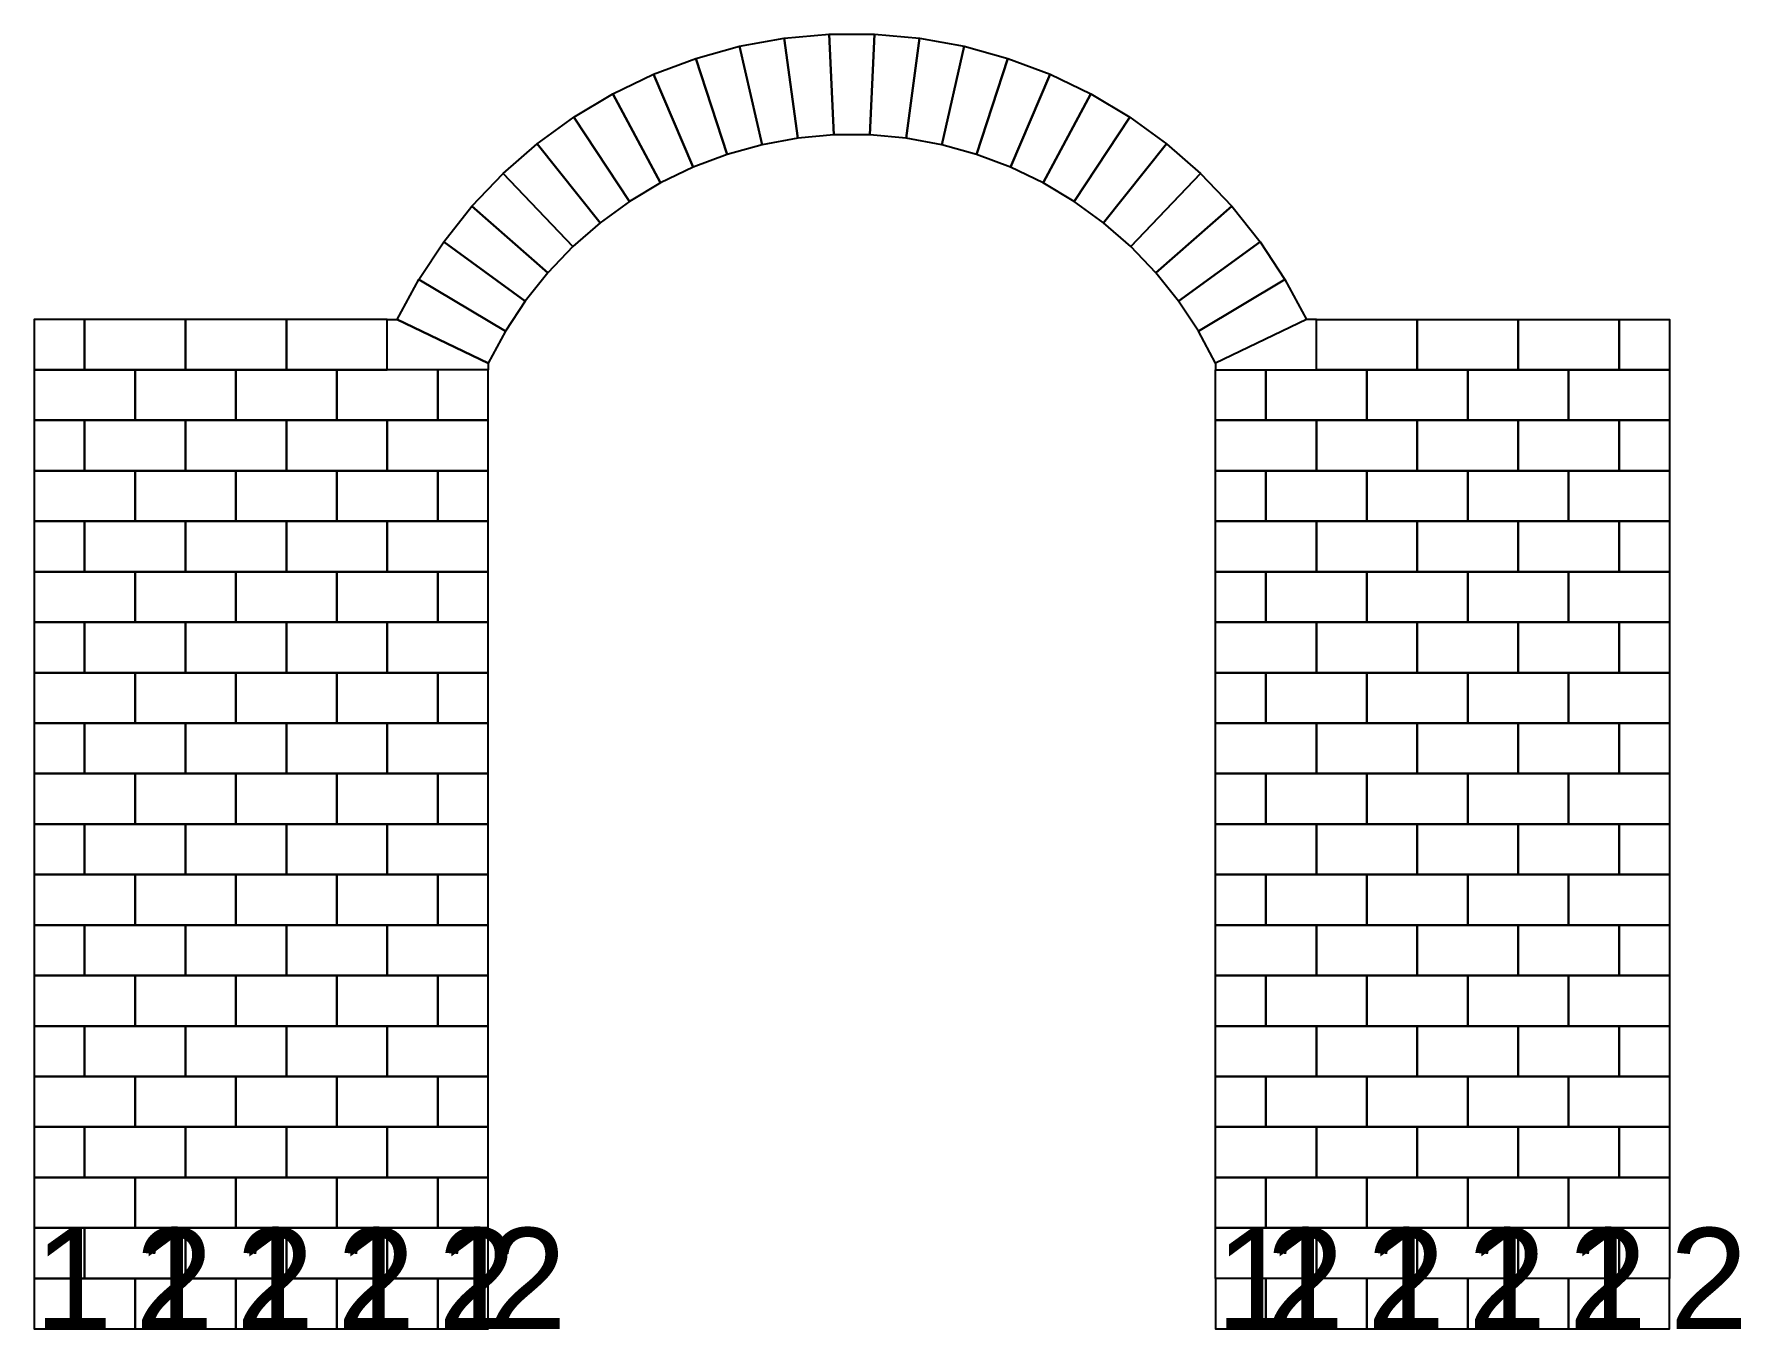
# Model space of a CAD drawing. Header units: inches. Extents: x 16.02 to 22.79, y 10.55 to 15.68.
import ezdxf

# ---------------------------------------------------------------- set-up
doc = ezdxf.new("R2010")
doc.units = ezdxf.units.IN
doc.header["$MEASUREMENT"] = 0
doc.layers.add('Layer1', color=7, linetype='Continuous')
doc.styles.get("Standard").update_dxf_attribs({"font": 'arial.ttf'})

# ---------------------------------------------------------------- blocks, each defined once
blk = doc.blocks.new('block 2x1')
blk.add_lwpolyline([(0.2, 0.1), (0, 0.1), (0, 0), (0.2, 0), (0.2, 0.1)])
for tag, p in [('2', (0.2, 0)), ('1', (0, 0))]:
    blk.add_attdef(tag, p, '', height=0.2)
blk = doc.blocks.new('rec2x2')
blk.add_lwpolyline([(0.1, 0.1), (0, 0.1), (0, 0), (0.1, 0), (0.1, 0.1)])
for tag, p in [('2', (0.1, 0)), ('1', (0, 0))]:
    blk.add_attdef(tag, p, '', height=0.2)

msp = doc.modelspace()

# ---------------------------------------------------------------- linework, layer by layer
for points in [[(18.8162, 15.6317), (18.9052, 15.2417), (18.7668, 15.2035), (18.6432, 15.5839)], [(18.9928, 15.6637), (19.0465, 15.2673), (18.9052, 15.2417), (18.8162, 15.6317)], [(19.1715, 15.6798), (19.1895, 15.2802), (19.0465, 15.2673), (18.9928, 15.6637)], [(19.5297, 15.6637), (19.476, 15.2673), (19.333, 15.2802), (19.351, 15.6798)], [(19.7063, 15.6317), (19.6173, 15.2417), (19.476, 15.2673), (19.5297, 15.6637)], [(19.8793, 15.5839), (19.7557, 15.2035), (19.6173, 15.2417), (19.7063, 15.6317)], [(18.6432, 15.5839), (18.7668, 15.2035), (18.6324, 15.1531), (18.4752, 15.5209)], [(20.0473, 15.5209), (19.8901, 15.1531), (19.7557, 15.2035), (19.8793, 15.5839)], [(18.4752, 15.5209), (18.6324, 15.1531), (18.5031, 15.0908), (18.3135, 15.443)], [(20.209, 15.443), (20.0194, 15.0908), (19.8901, 15.1531), (20.0473, 15.5209)], [(18.3135, 15.443), (18.5031, 15.0908), (18.3798, 15.0171), (18.1595, 15.351)], [(20.363, 15.351), (20.1427, 15.0171), (20.0194, 15.0908), (20.209, 15.443)], [(18.1595, 15.351), (18.3798, 15.0171), (18.2637, 14.9328), (18.0143, 15.2455)], [(20.5082, 15.2455), (20.2588, 14.9328), (20.1427, 15.0171), (20.363, 15.351)], [(18.0143, 15.2455), (18.2637, 14.9328), (18.1556, 14.8383), (17.8791, 15.1274)], [(20.6434, 15.1274), (20.367, 14.8383), (20.2588, 14.9328), (20.5082, 15.2455)], [(17.8791, 15.1274), (18.1556, 14.8383), (18.0563, 14.7345), (17.7551, 14.9977)], [(20.7674, 14.9977), (20.4662, 14.7345), (20.367, 14.8383), (20.6434, 15.1274)], [(17.7551, 14.9977), (18.0563, 14.7345), (17.9668, 14.6223), (17.6432, 14.8574)], [(20.8793, 14.8574), (20.5557, 14.6223), (20.4662, 14.7345), (20.7674, 14.9977)], [(17.6432, 14.8574), (17.9668, 14.6223), (17.8877, 14.5025), (17.5444, 14.7076)], [(20.9782, 14.7076), (20.6348, 14.5025), (20.5557, 14.6223), (20.8793, 14.8574)], [(17.5444, 14.7076), (17.8877, 14.5025), (17.8197, 14.376), (17.4593, 14.5496)], [(21.0632, 14.5496), (20.7028, 14.376), (20.6348, 14.5025), (20.9782, 14.7076)], [(17.4197, 14.5496), (17.4593, 14.5496), (17.8197, 14.376), (17.8197, 14.3496), (17.4197, 14.3496)], [(21.1028, 14.5496), (21.0632, 14.5496), (20.7028, 14.376), (20.7028, 14.3496), (21.1028, 14.3496)]]:
    msp.add_lwpolyline(points, close=True)
for points in [[(16.2197, 14.5496), (16.0197, 14.5496), (16.0197, 14.3496), (16.2197, 14.3496), (16.2197, 14.5496)], [(16.6197, 14.5496), (16.2197, 14.5496), (16.2197, 14.3496), (16.6197, 14.3496), (16.6197, 14.5496)], [(17.0197, 14.5496), (16.6197, 14.5496), (16.6197, 14.3496), (17.0197, 14.3496), (17.0197, 14.5496)], [(17.4197, 14.5496), (17.0197, 14.5496), (17.0197, 14.3496), (17.4197, 14.3496), (17.4197, 14.5496)], [(21.1028, 14.5496), (21.5028, 14.5496), (21.5028, 14.3496), (21.1028, 14.3496), (21.1028, 14.5496)], [(21.5028, 14.5496), (21.9028, 14.5496), (21.9028, 14.3496), (21.5028, 14.3496), (21.5028, 14.5496)], [(21.9028, 14.5496), (22.3028, 14.5496), (22.3028, 14.3496), (21.9028, 14.3496), (21.9028, 14.5496)], [(22.3028, 14.5496), (22.5028, 14.5496), (22.5028, 14.3496), (22.3028, 14.3496), (22.3028, 14.5496)], [(16.4197, 14.3496), (16.0197, 14.3496), (16.0197, 14.1496), (16.4197, 14.1496), (16.4197, 14.3496)], [(16.8197, 14.3496), (16.4197, 14.3496), (16.4197, 14.1496), (16.8197, 14.1496), (16.8197, 14.3496)], [(17.2197, 14.3496), (16.8197, 14.3496), (16.8197, 14.1496), (17.2197, 14.1496), (17.2197, 14.3496)], [(17.6197, 14.3496), (17.2197, 14.3496), (17.2197, 14.1496), (17.6197, 14.1496), (17.6197, 14.3496)], [(17.8197, 14.3496), (17.6197, 14.3496), (17.6197, 14.1496), (17.8197, 14.1496), (17.8197, 14.3496)], [(20.7028, 14.3496), (20.9028, 14.3496), (20.9028, 14.1496), (20.7028, 14.1496), (20.7028, 14.3496)], [(20.9028, 14.3496), (21.3028, 14.3496), (21.3028, 14.1496), (20.9028, 14.1496), (20.9028, 14.3496)], [(21.3028, 14.3496), (21.7028, 14.3496), (21.7028, 14.1496), (21.3028, 14.1496), (21.3028, 14.3496)], [(21.7028, 14.3496), (22.1028, 14.3496), (22.1028, 14.1496), (21.7028, 14.1496), (21.7028, 14.3496)], [(22.1028, 14.3496), (22.5028, 14.3496), (22.5028, 14.1496), (22.1028, 14.1496), (22.1028, 14.3496)], [(16.2197, 14.1496), (16.0197, 14.1496), (16.0197, 13.9496), (16.2197, 13.9496), (16.2197, 14.1496)], [(16.6197, 14.1496), (16.2197, 14.1496), (16.2197, 13.9496), (16.6197, 13.9496), (16.6197, 14.1496)], [(17.0197, 14.1496), (16.6197, 14.1496), (16.6197, 13.9496), (17.0197, 13.9496), (17.0197, 14.1496)], [(17.4197, 14.1496), (17.0197, 14.1496), (17.0197, 13.9496), (17.4197, 13.9496), (17.4197, 14.1496)], [(17.8197, 14.1496), (17.4197, 14.1496), (17.4197, 13.9496), (17.8197, 13.9496), (17.8197, 14.1496)], [(20.7028, 14.1496), (21.1028, 14.1496), (21.1028, 13.9496), (20.7028, 13.9496), (20.7028, 14.1496)], [(21.1028, 14.1496), (21.5028, 14.1496), (21.5028, 13.9496), (21.1028, 13.9496), (21.1028, 14.1496)], [(21.5028, 14.1496), (21.9028, 14.1496), (21.9028, 13.9496), (21.5028, 13.9496), (21.5028, 14.1496)], [(21.9028, 14.1496), (22.3028, 14.1496), (22.3028, 13.9496), (21.9028, 13.9496), (21.9028, 14.1496)], [(22.3028, 14.1496), (22.5028, 14.1496), (22.5028, 13.9496), (22.3028, 13.9496), (22.3028, 14.1496)], [(16.4197, 13.9496), (16.0197, 13.9496), (16.0197, 13.7496), (16.4197, 13.7496), (16.4197, 13.9496)], [(16.8197, 13.9496), (16.4197, 13.9496), (16.4197, 13.7496), (16.8197, 13.7496), (16.8197, 13.9496)], [(17.2197, 13.9496), (16.8197, 13.9496), (16.8197, 13.7496), (17.2197, 13.7496), (17.2197, 13.9496)], [(17.6197, 13.9496), (17.2197, 13.9496), (17.2197, 13.7496), (17.6197, 13.7496), (17.6197, 13.9496)], [(17.8197, 13.9496), (17.6197, 13.9496), (17.6197, 13.7496), (17.8197, 13.7496), (17.8197, 13.9496)], [(20.7028, 13.9496), (20.9028, 13.9496), (20.9028, 13.7496), (20.7028, 13.7496), (20.7028, 13.9496)], [(20.9028, 13.9496), (21.3028, 13.9496), (21.3028, 13.7496), (20.9028, 13.7496), (20.9028, 13.9496)], [(21.3028, 13.9496), (21.7028, 13.9496), (21.7028, 13.7496), (21.3028, 13.7496), (21.3028, 13.9496)], [(21.7028, 13.9496), (22.1028, 13.9496), (22.1028, 13.7496), (21.7028, 13.7496), (21.7028, 13.9496)], [(22.1028, 13.9496), (22.5028, 13.9496), (22.5028, 13.7496), (22.1028, 13.7496), (22.1028, 13.9496)], [(16.2197, 13.7496), (16.0197, 13.7496), (16.0197, 13.5496), (16.2197, 13.5496), (16.2197, 13.7496)], [(16.6197, 13.7496), (16.2197, 13.7496), (16.2197, 13.5496), (16.6197, 13.5496), (16.6197, 13.7496)], [(17.0197, 13.7496), (16.6197, 13.7496), (16.6197, 13.5496), (17.0197, 13.5496), (17.0197, 13.7496)], [(17.4197, 13.7496), (17.0197, 13.7496), (17.0197, 13.5496), (17.4197, 13.5496), (17.4197, 13.7496)], [(17.8197, 13.7496), (17.4197, 13.7496), (17.4197, 13.5496), (17.8197, 13.5496), (17.8197, 13.7496)], [(20.7028, 13.7496), (21.1028, 13.7496), (21.1028, 13.5496), (20.7028, 13.5496), (20.7028, 13.7496)], [(21.1028, 13.7496), (21.5028, 13.7496), (21.5028, 13.5496), (21.1028, 13.5496), (21.1028, 13.7496)], [(21.5028, 13.7496), (21.9028, 13.7496), (21.9028, 13.5496), (21.5028, 13.5496), (21.5028, 13.7496)], [(21.9028, 13.7496), (22.3028, 13.7496), (22.3028, 13.5496), (21.9028, 13.5496), (21.9028, 13.7496)], [(22.3028, 13.7496), (22.5028, 13.7496), (22.5028, 13.5496), (22.3028, 13.5496), (22.3028, 13.7496)], [(16.4197, 13.5496), (16.0197, 13.5496), (16.0197, 13.3496), (16.4197, 13.3496), (16.4197, 13.5496)], [(16.8197, 13.5496), (16.4197, 13.5496), (16.4197, 13.3496), (16.8197, 13.3496), (16.8197, 13.5496)], [(17.2197, 13.5496), (16.8197, 13.5496), (16.8197, 13.3496), (17.2197, 13.3496), (17.2197, 13.5496)], [(17.6197, 13.5496), (17.2197, 13.5496), (17.2197, 13.3496), (17.6197, 13.3496), (17.6197, 13.5496)], [(17.8197, 13.5496), (17.6197, 13.5496), (17.6197, 13.3496), (17.8197, 13.3496), (17.8197, 13.5496)], [(20.7028, 13.5496), (20.9028, 13.5496), (20.9028, 13.3496), (20.7028, 13.3496), (20.7028, 13.5496)], [(20.9028, 13.5496), (21.3028, 13.5496), (21.3028, 13.3496), (20.9028, 13.3496), (20.9028, 13.5496)], [(21.3028, 13.5496), (21.7028, 13.5496), (21.7028, 13.3496), (21.3028, 13.3496), (21.3028, 13.5496)], [(21.7028, 13.5496), (22.1028, 13.5496), (22.1028, 13.3496), (21.7028, 13.3496), (21.7028, 13.5496)], [(22.1028, 13.5496), (22.5028, 13.5496), (22.5028, 13.3496), (22.1028, 13.3496), (22.1028, 13.5496)], [(16.2197, 13.3496), (16.0197, 13.3496), (16.0197, 13.1496), (16.2197, 13.1496), (16.2197, 13.3496)], [(16.6197, 13.3496), (16.2197, 13.3496), (16.2197, 13.1496), (16.6197, 13.1496), (16.6197, 13.3496)], [(17.0197, 13.3496), (16.6197, 13.3496), (16.6197, 13.1496), (17.0197, 13.1496), (17.0197, 13.3496)], [(17.4197, 13.3496), (17.0197, 13.3496), (17.0197, 13.1496), (17.4197, 13.1496), (17.4197, 13.3496)], [(17.8197, 13.3496), (17.4197, 13.3496), (17.4197, 13.1496), (17.8197, 13.1496), (17.8197, 13.3496)], [(20.7028, 13.3496), (21.1028, 13.3496), (21.1028, 13.1496), (20.7028, 13.1496), (20.7028, 13.3496)], [(21.1028, 13.3496), (21.5028, 13.3496), (21.5028, 13.1496), (21.1028, 13.1496), (21.1028, 13.3496)], [(21.5028, 13.3496), (21.9028, 13.3496), (21.9028, 13.1496), (21.5028, 13.1496), (21.5028, 13.3496)], [(21.9028, 13.3496), (22.3028, 13.3496), (22.3028, 13.1496), (21.9028, 13.1496), (21.9028, 13.3496)], [(22.3028, 13.3496), (22.5028, 13.3496), (22.5028, 13.1496), (22.3028, 13.1496), (22.3028, 13.3496)], [(16.4197, 13.1496), (16.0197, 13.1496), (16.0197, 12.9496), (16.4197, 12.9496), (16.4197, 13.1496)], [(16.8197, 13.1496), (16.4197, 13.1496), (16.4197, 12.9496), (16.8197, 12.9496), (16.8197, 13.1496)], [(17.2197, 13.1496), (16.8197, 13.1496), (16.8197, 12.9496), (17.2197, 12.9496), (17.2197, 13.1496)], [(17.6197, 13.1496), (17.2197, 13.1496), (17.2197, 12.9496), (17.6197, 12.9496), (17.6197, 13.1496)], [(17.8197, 13.1496), (17.6197, 13.1496), (17.6197, 12.9496), (17.8197, 12.9496), (17.8197, 13.1496)], [(20.7028, 13.1496), (20.9028, 13.1496), (20.9028, 12.9496), (20.7028, 12.9496), (20.7028, 13.1496)], [(20.9028, 13.1496), (21.3028, 13.1496), (21.3028, 12.9496), (20.9028, 12.9496), (20.9028, 13.1496)], [(21.3028, 13.1496), (21.7028, 13.1496), (21.7028, 12.9496), (21.3028, 12.9496), (21.3028, 13.1496)], [(21.7028, 13.1496), (22.1028, 13.1496), (22.1028, 12.9496), (21.7028, 12.9496), (21.7028, 13.1496)], [(22.1028, 13.1496), (22.5028, 13.1496), (22.5028, 12.9496), (22.1028, 12.9496), (22.1028, 13.1496)], [(16.2197, 12.9496), (16.0197, 12.9496), (16.0197, 12.7496), (16.2197, 12.7496), (16.2197, 12.9496)], [(16.6197, 12.9496), (16.2197, 12.9496), (16.2197, 12.7496), (16.6197, 12.7496), (16.6197, 12.9496)], [(17.0197, 12.9496), (16.6197, 12.9496), (16.6197, 12.7496), (17.0197, 12.7496), (17.0197, 12.9496)], [(17.4197, 12.9496), (17.0197, 12.9496), (17.0197, 12.7496), (17.4197, 12.7496), (17.4197, 12.9496)], [(17.8197, 12.9496), (17.4197, 12.9496), (17.4197, 12.7496), (17.8197, 12.7496), (17.8197, 12.9496)], [(20.7028, 12.9496), (21.1028, 12.9496), (21.1028, 12.7496), (20.7028, 12.7496), (20.7028, 12.9496)], [(21.1028, 12.9496), (21.5028, 12.9496), (21.5028, 12.7496), (21.1028, 12.7496), (21.1028, 12.9496)], [(21.5028, 12.9496), (21.9028, 12.9496), (21.9028, 12.7496), (21.5028, 12.7496), (21.5028, 12.9496)], [(21.9028, 12.9496), (22.3028, 12.9496), (22.3028, 12.7496), (21.9028, 12.7496), (21.9028, 12.9496)], [(22.3028, 12.9496), (22.5028, 12.9496), (22.5028, 12.7496), (22.3028, 12.7496), (22.3028, 12.9496)], [(16.4197, 12.7496), (16.0197, 12.7496), (16.0197, 12.5496), (16.4197, 12.5496), (16.4197, 12.7496)], [(16.8197, 12.7496), (16.4197, 12.7496), (16.4197, 12.5496), (16.8197, 12.5496), (16.8197, 12.7496)], [(17.2197, 12.7496), (16.8197, 12.7496), (16.8197, 12.5496), (17.2197, 12.5496), (17.2197, 12.7496)], [(17.6197, 12.7496), (17.2197, 12.7496), (17.2197, 12.5496), (17.6197, 12.5496), (17.6197, 12.7496)], [(17.8197, 12.7496), (17.6197, 12.7496), (17.6197, 12.5496), (17.8197, 12.5496), (17.8197, 12.7496)], [(20.7028, 12.7496), (20.9028, 12.7496), (20.9028, 12.5496), (20.7028, 12.5496), (20.7028, 12.7496)], [(20.9028, 12.7496), (21.3028, 12.7496), (21.3028, 12.5496), (20.9028, 12.5496), (20.9028, 12.7496)], [(21.3028, 12.7496), (21.7028, 12.7496), (21.7028, 12.5496), (21.3028, 12.5496), (21.3028, 12.7496)], [(21.7028, 12.7496), (22.1028, 12.7496), (22.1028, 12.5496), (21.7028, 12.5496), (21.7028, 12.7496)], [(22.1028, 12.7496), (22.5028, 12.7496), (22.5028, 12.5496), (22.1028, 12.5496), (22.1028, 12.7496)], [(16.2197, 12.5496), (16.0197, 12.5496), (16.0197, 12.3496), (16.2197, 12.3496), (16.2197, 12.5496)], [(16.6197, 12.5496), (16.2197, 12.5496), (16.2197, 12.3496), (16.6197, 12.3496), (16.6197, 12.5496)], [(17.0197, 12.5496), (16.6197, 12.5496), (16.6197, 12.3496), (17.0197, 12.3496), (17.0197, 12.5496)], [(17.4197, 12.5496), (17.0197, 12.5496), (17.0197, 12.3496), (17.4197, 12.3496), (17.4197, 12.5496)], [(17.8197, 12.5496), (17.4197, 12.5496), (17.4197, 12.3496), (17.8197, 12.3496), (17.8197, 12.5496)], [(20.7028, 12.5496), (21.1028, 12.5496), (21.1028, 12.3496), (20.7028, 12.3496), (20.7028, 12.5496)], [(21.1028, 12.5496), (21.5028, 12.5496), (21.5028, 12.3496), (21.1028, 12.3496), (21.1028, 12.5496)], [(21.5028, 12.5496), (21.9028, 12.5496), (21.9028, 12.3496), (21.5028, 12.3496), (21.5028, 12.5496)], [(21.9028, 12.5496), (22.3028, 12.5496), (22.3028, 12.3496), (21.9028, 12.3496), (21.9028, 12.5496)], [(22.3028, 12.5496), (22.5028, 12.5496), (22.5028, 12.3496), (22.3028, 12.3496), (22.3028, 12.5496)], [(16.4197, 12.3496), (16.0197, 12.3496), (16.0197, 12.1496), (16.4197, 12.1496), (16.4197, 12.3496)], [(16.8197, 12.3496), (16.4197, 12.3496), (16.4197, 12.1496), (16.8197, 12.1496), (16.8197, 12.3496)], [(17.2197, 12.3496), (16.8197, 12.3496), (16.8197, 12.1496), (17.2197, 12.1496), (17.2197, 12.3496)], [(17.6197, 12.3496), (17.2197, 12.3496), (17.2197, 12.1496), (17.6197, 12.1496), (17.6197, 12.3496)], [(17.8197, 12.3496), (17.6197, 12.3496), (17.6197, 12.1496), (17.8197, 12.1496), (17.8197, 12.3496)], [(20.7028, 12.3496), (20.9028, 12.3496), (20.9028, 12.1496), (20.7028, 12.1496), (20.7028, 12.3496)], [(20.9028, 12.3496), (21.3028, 12.3496), (21.3028, 12.1496), (20.9028, 12.1496), (20.9028, 12.3496)], [(21.3028, 12.3496), (21.7028, 12.3496), (21.7028, 12.1496), (21.3028, 12.1496), (21.3028, 12.3496)], [(21.7028, 12.3496), (22.1028, 12.3496), (22.1028, 12.1496), (21.7028, 12.1496), (21.7028, 12.3496)], [(22.1028, 12.3496), (22.5028, 12.3496), (22.5028, 12.1496), (22.1028, 12.1496), (22.1028, 12.3496)], [(16.2197, 12.1496), (16.0197, 12.1496), (16.0197, 11.9496), (16.2197, 11.9496), (16.2197, 12.1496)], [(16.6197, 12.1496), (16.2197, 12.1496), (16.2197, 11.9496), (16.6197, 11.9496), (16.6197, 12.1496)], [(17.0197, 12.1496), (16.6197, 12.1496), (16.6197, 11.9496), (17.0197, 11.9496), (17.0197, 12.1496)], [(17.4197, 12.1496), (17.0197, 12.1496), (17.0197, 11.9496), (17.4197, 11.9496), (17.4197, 12.1496)], [(17.8197, 12.1496), (17.4197, 12.1496), (17.4197, 11.9496), (17.8197, 11.9496), (17.8197, 12.1496)], [(20.7028, 12.1496), (21.1028, 12.1496), (21.1028, 11.9496), (20.7028, 11.9496), (20.7028, 12.1496)], [(21.1028, 12.1496), (21.5028, 12.1496), (21.5028, 11.9496), (21.1028, 11.9496), (21.1028, 12.1496)], [(21.5028, 12.1496), (21.9028, 12.1496), (21.9028, 11.9496), (21.5028, 11.9496), (21.5028, 12.1496)], [(21.9028, 12.1496), (22.3028, 12.1496), (22.3028, 11.9496), (21.9028, 11.9496), (21.9028, 12.1496)], [(22.3028, 12.1496), (22.5028, 12.1496), (22.5028, 11.9496), (22.3028, 11.9496), (22.3028, 12.1496)], [(16.4197, 11.9496), (16.0197, 11.9496), (16.0197, 11.7496), (16.4197, 11.7496), (16.4197, 11.9496)], [(16.8197, 11.9496), (16.4197, 11.9496), (16.4197, 11.7496), (16.8197, 11.7496), (16.8197, 11.9496)], [(17.2197, 11.9496), (16.8197, 11.9496), (16.8197, 11.7496), (17.2197, 11.7496), (17.2197, 11.9496)], [(17.6197, 11.9496), (17.2197, 11.9496), (17.2197, 11.7496), (17.6197, 11.7496), (17.6197, 11.9496)], [(17.8197, 11.9496), (17.6197, 11.9496), (17.6197, 11.7496), (17.8197, 11.7496), (17.8197, 11.9496)], [(20.7028, 11.9496), (20.9028, 11.9496), (20.9028, 11.7496), (20.7028, 11.7496), (20.7028, 11.9496)], [(20.9028, 11.9496), (21.3028, 11.9496), (21.3028, 11.7496), (20.9028, 11.7496), (20.9028, 11.9496)], [(21.3028, 11.9496), (21.7028, 11.9496), (21.7028, 11.7496), (21.3028, 11.7496), (21.3028, 11.9496)], [(21.7028, 11.9496), (22.1028, 11.9496), (22.1028, 11.7496), (21.7028, 11.7496), (21.7028, 11.9496)], [(22.1028, 11.9496), (22.5028, 11.9496), (22.5028, 11.7496), (22.1028, 11.7496), (22.1028, 11.9496)], [(16.2197, 11.7496), (16.0197, 11.7496), (16.0197, 11.5496), (16.2197, 11.5496), (16.2197, 11.7496)], [(16.6197, 11.7496), (16.2197, 11.7496), (16.2197, 11.5496), (16.6197, 11.5496), (16.6197, 11.7496)], [(17.0197, 11.7496), (16.6197, 11.7496), (16.6197, 11.5496), (17.0197, 11.5496), (17.0197, 11.7496)], [(17.4197, 11.7496), (17.0197, 11.7496), (17.0197, 11.5496), (17.4197, 11.5496), (17.4197, 11.7496)], [(17.8197, 11.7496), (17.4197, 11.7496), (17.4197, 11.5496), (17.8197, 11.5496), (17.8197, 11.7496)], [(20.7028, 11.7496), (21.1028, 11.7496), (21.1028, 11.5496), (20.7028, 11.5496), (20.7028, 11.7496)], [(21.1028, 11.7496), (21.5028, 11.7496), (21.5028, 11.5496), (21.1028, 11.5496), (21.1028, 11.7496)], [(21.5028, 11.7496), (21.9028, 11.7496), (21.9028, 11.5496), (21.5028, 11.5496), (21.5028, 11.7496)], [(21.9028, 11.7496), (22.3028, 11.7496), (22.3028, 11.5496), (21.9028, 11.5496), (21.9028, 11.7496)], [(22.3028, 11.7496), (22.5028, 11.7496), (22.5028, 11.5496), (22.3028, 11.5496), (22.3028, 11.7496)], [(16.4197, 11.5496), (16.0197, 11.5496), (16.0197, 11.3496), (16.4197, 11.3496), (16.4197, 11.5496)], [(16.8197, 11.5496), (16.4197, 11.5496), (16.4197, 11.3496), (16.8197, 11.3496), (16.8197, 11.5496)], [(17.2197, 11.5496), (16.8197, 11.5496), (16.8197, 11.3496), (17.2197, 11.3496), (17.2197, 11.5496)], [(17.6197, 11.5496), (17.2197, 11.5496), (17.2197, 11.3496), (17.6197, 11.3496), (17.6197, 11.5496)], [(17.8197, 11.5496), (17.6197, 11.5496), (17.6197, 11.3496), (17.8197, 11.3496), (17.8197, 11.5496)], [(20.7028, 11.5496), (20.9028, 11.5496), (20.9028, 11.3496), (20.7028, 11.3496), (20.7028, 11.5496)], [(20.9028, 11.5496), (21.3028, 11.5496), (21.3028, 11.3496), (20.9028, 11.3496), (20.9028, 11.5496)], [(21.3028, 11.5496), (21.7028, 11.5496), (21.7028, 11.3496), (21.3028, 11.3496), (21.3028, 11.5496)], [(21.7028, 11.5496), (22.1028, 11.5496), (22.1028, 11.3496), (21.7028, 11.3496), (21.7028, 11.5496)], [(22.1028, 11.5496), (22.5028, 11.5496), (22.5028, 11.3496), (22.1028, 11.3496), (22.1028, 11.5496)], [(16.2197, 11.3496), (16.0197, 11.3496), (16.0197, 11.1496), (16.2197, 11.1496), (16.2197, 11.3496)], [(16.6197, 11.3496), (16.2197, 11.3496), (16.2197, 11.1496), (16.6197, 11.1496), (16.6197, 11.3496)], [(17.0197, 11.3496), (16.6197, 11.3496), (16.6197, 11.1496), (17.0197, 11.1496), (17.0197, 11.3496)], [(17.4197, 11.3496), (17.0197, 11.3496), (17.0197, 11.1496), (17.4197, 11.1496), (17.4197, 11.3496)], [(17.8197, 11.3496), (17.4197, 11.3496), (17.4197, 11.1496), (17.8197, 11.1496), (17.8197, 11.3496)], [(20.7028, 11.3496), (21.1028, 11.3496), (21.1028, 11.1496), (20.7028, 11.1496), (20.7028, 11.3496)], [(21.1028, 11.3496), (21.5028, 11.3496), (21.5028, 11.1496), (21.1028, 11.1496), (21.1028, 11.3496)], [(21.5028, 11.3496), (21.9028, 11.3496), (21.9028, 11.1496), (21.5028, 11.1496), (21.5028, 11.3496)], [(21.9028, 11.3496), (22.3028, 11.3496), (22.3028, 11.1496), (21.9028, 11.1496), (21.9028, 11.3496)], [(22.3028, 11.3496), (22.5028, 11.3496), (22.5028, 11.1496), (22.3028, 11.1496), (22.3028, 11.3496)], [(16.4197, 11.1496), (16.0197, 11.1496), (16.0197, 10.9496), (16.4197, 10.9496), (16.4197, 11.1496)], [(16.8197, 11.1496), (16.4197, 11.1496), (16.4197, 10.9496), (16.8197, 10.9496), (16.8197, 11.1496)], [(17.2197, 11.1496), (16.8197, 11.1496), (16.8197, 10.9496), (17.2197, 10.9496), (17.2197, 11.1496)], [(17.6197, 11.1496), (17.2197, 11.1496), (17.2197, 10.9496), (17.6197, 10.9496), (17.6197, 11.1496)], [(17.8197, 11.1496), (17.6197, 11.1496), (17.6197, 10.9496), (17.8197, 10.9496), (17.8197, 11.1496)], [(20.7028, 11.1496), (20.9028, 11.1496), (20.9028, 10.9496), (20.7028, 10.9496), (20.7028, 11.1496)], [(20.9028, 11.1496), (21.3028, 11.1496), (21.3028, 10.9496), (20.9028, 10.9496), (20.9028, 11.1496)], [(21.3028, 11.1496), (21.7028, 11.1496), (21.7028, 10.9496), (21.3028, 10.9496), (21.3028, 11.1496)], [(21.7028, 11.1496), (22.1028, 11.1496), (22.1028, 10.9496), (21.7028, 10.9496), (21.7028, 11.1496)], [(22.1028, 11.1496), (22.5028, 11.1496), (22.5028, 10.9496), (22.1028, 10.9496), (22.1028, 11.1496)], [(16.2197, 10.9496), (16.0197, 10.9496), (16.0197, 10.7496), (16.2197, 10.7496), (16.2197, 10.9496)], [(16.6197, 10.9496), (16.2197, 10.9496), (16.2197, 10.7496), (16.6197, 10.7496), (16.6197, 10.9496)], [(17.0197, 10.9496), (16.6197, 10.9496), (16.6197, 10.7496), (17.0197, 10.7496), (17.0197, 10.9496)], [(17.4197, 10.9496), (17.0197, 10.9496), (17.0197, 10.7496), (17.4197, 10.7496), (17.4197, 10.9496)], [(17.8197, 10.9496), (17.4197, 10.9496), (17.4197, 10.7496), (17.8197, 10.7496), (17.8197, 10.9496)], [(20.7028, 10.9496), (21.1028, 10.9496), (21.1028, 10.7496), (20.7028, 10.7496), (20.7028, 10.9496)], [(21.1028, 10.9496), (21.5028, 10.9496), (21.5028, 10.7496), (21.1028, 10.7496), (21.1028, 10.9496)], [(21.5028, 10.9496), (21.9028, 10.9496), (21.9028, 10.7496), (21.5028, 10.7496), (21.5028, 10.9496)], [(21.9028, 10.9496), (22.3028, 10.9496), (22.3028, 10.7496), (21.9028, 10.7496), (21.9028, 10.9496)], [(22.3028, 10.9496), (22.5028, 10.9496), (22.5028, 10.7496), (22.3028, 10.7496), (22.3028, 10.9496)]]:
    msp.add_lwpolyline(points)
at = {"layer": 'Layer1'}
msp.add_lwpolyline([(19.351, 15.6798), (19.333, 15.2802), (19.1895, 15.2802), (19.1715, 15.6798)], close=True, dxfattribs=at)

# ---------------------------------------------------------------- block references
at = {"xscale": 2, "yscale": 2, "zscale": 2}
for name, p in [('block 2x1', (16.0197, 10.5496)), ('block 2x1', (16.4197, 10.5496)), ('block 2x1', (16.8197, 10.5496)), ('block 2x1', (17.2197, 10.5496)), ('rec2x2', (17.6197, 10.5496)), ('rec2x2', (20.7028, 10.5496)), ('block 2x1', (20.9028, 10.5496)), ('block 2x1', (21.3028, 10.5496)), ('block 2x1', (21.7028, 10.5496)), ('block 2x1', (22.1028, 10.5496))]:
    msp.add_blockref(name, p, dxfattribs=at).add_auto_attribs({'1': '1', '2': '2'})

doc.saveas('drawing.dxf')
